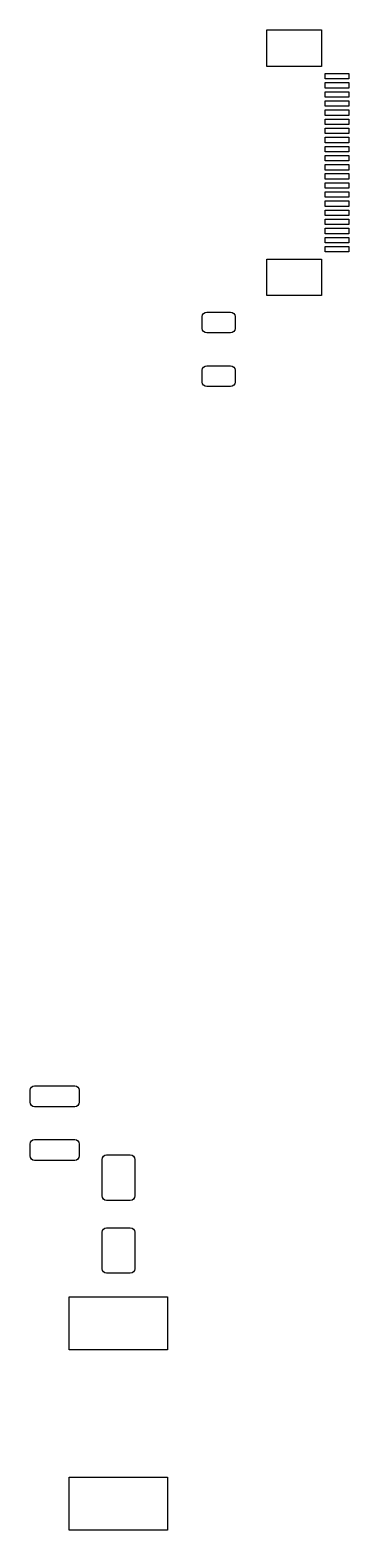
# Model space of a CAD drawing. Header units: millimetres. Extents: x 94.1 to 111.6, y -162.3 to -80.
import ezdxf

# ---------------------------------------------------------------- set-up
doc = ezdxf.new("R2010")
doc.units = ezdxf.units.MM
doc.layers.add('BLACK', color=250, linetype='CONTINUOUS')

msp = doc.modelspace()

# ---------------------------------------------------------------- linework, layer by layer
at = {"layer": 'BLACK', "linetype": 'CONTINUOUS'}
for p, q in [((107.15, -81.96), (107.15, -79.96)), ((107.15, -79.96), (110.15, -79.96)), ((110.15, -79.96), (110.15, -81.96)), ((110.15, -81.96), (107.15, -81.96)), ((110.35, -82.65), (110.35, -82.35)), ((110.35, -82.35), (111.65, -82.35)), ((111.65, -82.35), (111.65, -82.65)), ((111.65, -82.65), (110.35, -82.65)), ((110.35, -83.15), (110.35, -82.85)), ((110.35, -82.85), (111.65, -82.85)), ((111.65, -83.15), (110.35, -83.15)), ((111.65, -82.85), (111.65, -83.15)), ((110.35, -83.65), (110.35, -83.35)), ((110.35, -83.35), (111.65, -83.35)), ((111.65, -83.65), (110.35, -83.65)), ((110.35, -84.15), (110.35, -83.85)), ((110.35, -83.85), (111.65, -83.85)), ((111.65, -83.35), (111.65, -83.65)), ((111.65, -83.85), (111.65, -84.15)), ((111.65, -84.15), (110.35, -84.15)), ((110.35, -84.65), (110.35, -84.35)), ((110.35, -84.35), (111.65, -84.35)), ((111.65, -84.65), (110.35, -84.65)), ((110.35, -85.15), (110.35, -84.85)), ((110.35, -84.85), (111.65, -84.85)), ((111.65, -84.35), (111.65, -84.65)), ((111.65, -84.85), (111.65, -85.15)), ((111.65, -85.15), (110.35, -85.15)), ((110.35, -85.65), (110.35, -85.35)), ((110.35, -85.35), (111.65, -85.35)), ((111.65, -85.65), (110.35, -85.65)), ((111.65, -85.35), (111.65, -85.65)), ((110.35, -86.15), (110.35, -85.85)), ((110.35, -85.85), (111.65, -85.85)), ((111.65, -86.15), (110.35, -86.15)), ((110.35, -86.65), (110.35, -86.35)), ((110.35, -86.35), (111.65, -86.35)), ((111.65, -85.85), (111.65, -86.15)), ((111.65, -86.35), (111.65, -86.65)), ((111.65, -86.65), (110.35, -86.65)), ((110.35, -87.15), (110.35, -86.85)), ((110.35, -86.85), (111.65, -86.85)), ((111.65, -87.15), (110.35, -87.15)), ((111.65, -86.85), (111.65, -87.15)), ((110.35, -87.65), (110.35, -87.35)), ((110.35, -87.35), (111.65, -87.35)), ((111.65, -87.65), (110.35, -87.65)), ((110.35, -88.15), (110.35, -87.85)), ((110.35, -87.85), (111.65, -87.85)), ((111.65, -88.15), (110.35, -88.15)), ((111.65, -87.35), (111.65, -87.65)), ((111.65, -87.85), (111.65, -88.15)), ((110.35, -88.65), (110.35, -88.35)), ((110.35, -88.35), (111.65, -88.35)), ((111.65, -88.65), (110.35, -88.65)), ((110.35, -89.15), (110.35, -88.85)), ((110.35, -88.85), (111.65, -88.85)), ((111.65, -88.35), (111.65, -88.65)), ((111.65, -88.85), (111.65, -89.15)), ((111.65, -89.15), (110.35, -89.15)), ((110.35, -89.65), (110.35, -89.35)), ((110.35, -89.35), (111.65, -89.35)), ((111.65, -89.65), (110.35, -89.65)), ((111.65, -89.35), (111.65, -89.65)), ((110.35, -90.15), (110.35, -89.85)), ((110.35, -89.85), (111.65, -89.85)), ((111.65, -90.15), (110.35, -90.15)), ((110.35, -90.65), (110.35, -90.35)), ((110.35, -90.35), (111.65, -90.35)), ((111.65, -89.85), (111.65, -90.15)), ((111.65, -90.35), (111.65, -90.65)), ((111.65, -90.65), (110.35, -90.65)), ((110.35, -91.15), (110.35, -90.85)), ((110.35, -90.85), (111.65, -90.85)), ((111.65, -91.15), (110.35, -91.15)), ((110.35, -91.65), (110.35, -91.35)), ((110.35, -91.35), (111.65, -91.35)), ((111.65, -90.85), (111.65, -91.15)), ((111.65, -91.35), (111.65, -91.65)), ((111.65, -91.65), (110.35, -91.65)), ((110.35, -92.15), (110.35, -91.85)), ((110.35, -91.85), (111.65, -91.85)), ((111.65, -92.15), (110.35, -92.15)), ((111.65, -91.85), (111.65, -92.15)), ((107.15, -94.54), (107.15, -92.54)), ((107.15, -92.54), (110.15, -92.54)), ((110.15, -92.54), (110.15, -94.54)), ((110.15, -94.54), (107.15, -94.54)), ((103.61903, -95.604329), (103.673223, -95.523223)), ((103.673223, -95.523223), (103.754329, -95.46903)), ((103.754329, -95.46903), (103.85, -95.45)), ((103.85, -95.45), (105.15, -95.45)), ((105.15, -95.45), (105.245671, -95.46903)), ((105.245671, -95.46903), (105.326777, -95.523223)), ((105.326777, -95.523223), (105.38097, -95.604329)), ((103.6, -95.7), (103.61903, -95.604329)), ((103.6, -96.35), (103.6, -95.7)), ((103.61903, -96.445671), (103.6, -96.35)), ((105.38097, -95.604329), (105.4, -95.7)), ((105.4, -96.35), (105.38097, -96.445671)), ((105.4, -95.7), (105.4, -96.35)), ((103.673223, -96.526777), (103.61903, -96.445671)), ((103.754329, -96.58097), (103.673223, -96.526777)), ((103.85, -96.6), (103.754329, -96.58097)), ((105.15, -96.6), (103.85, -96.6)), ((105.245671, -96.58097), (105.15, -96.6)), ((105.326777, -96.526777), (105.245671, -96.58097)), ((105.38097, -96.445671), (105.326777, -96.526777)), ((103.6, -98.65), (103.61903, -98.554329)), ((103.6, -99.3), (103.6, -98.65)), ((103.61903, -98.554329), (103.673223, -98.473223)), ((103.673223, -98.473223), (103.754329, -98.41903)), ((103.754329, -98.41903), (103.85, -98.4)), ((103.85, -98.4), (105.15, -98.4)), ((105.15, -98.4), (105.245671, -98.41903)), ((105.245671, -98.41903), (105.326777, -98.473223)), ((105.326777, -98.473223), (105.38097, -98.554329)), ((105.38097, -98.554329), (105.4, -98.65)), ((105.4, -98.65), (105.4, -99.3)), ((103.61903, -99.395671), (103.6, -99.3)), ((103.673223, -99.476777), (103.61903, -99.395671)), ((103.754329, -99.53097), (103.673223, -99.476777)), ((103.85, -99.55), (103.754329, -99.53097)), ((105.15, -99.55), (103.85, -99.55)), ((105.245671, -99.53097), (105.15, -99.55)), ((105.326777, -99.476777), (105.245671, -99.53097)), ((105.38097, -99.395671), (105.326777, -99.476777)), ((105.4, -99.3), (105.38097, -99.395671)), ((94.15, -138.2), (94.16903, -138.104329)), ((94.15, -138.85), (94.15, -138.2)), ((94.16903, -138.104329), (94.223223, -138.023223)), ((94.223223, -138.023223), (94.304329, -137.96903)), ((94.304329, -137.96903), (94.4, -137.95)), ((94.4, -137.95), (96.6, -137.95)), ((96.6, -137.95), (96.695671, -137.96903)), ((96.695671, -137.96903), (96.776777, -138.023223)), ((96.776777, -138.023223), (96.83097, -138.104329)), ((96.83097, -138.104329), (96.85, -138.2)), ((96.85, -138.2), (96.85, -138.85)), ((94.16903, -138.945671), (94.15, -138.85)), ((94.223223, -139.026777), (94.16903, -138.945671)), ((94.304329, -139.08097), (94.223223, -139.026777)), ((94.4, -139.1), (94.304329, -139.08097)), ((96.6, -139.1), (94.4, -139.1)), ((96.695671, -139.08097), (96.6, -139.1)), ((96.776777, -139.026777), (96.695671, -139.08097)), ((96.83097, -138.945671), (96.776777, -139.026777)), ((96.85, -138.85), (96.83097, -138.945671)), ((94.15, -141.15), (94.16903, -141.054329)), ((94.15, -141.8), (94.15, -141.15)), ((94.16903, -141.054329), (94.223223, -140.973223)), ((94.223223, -140.973223), (94.304329, -140.91903)), ((94.304329, -140.91903), (94.4, -140.9)), ((94.4, -140.9), (96.6, -140.9)), ((96.6, -140.9), (96.695671, -140.91903)), ((96.695671, -140.91903), (96.776777, -140.973223)), ((96.776777, -140.973223), (96.83097, -141.054329)), ((96.83097, -141.054329), (96.85, -141.15)), ((96.85, -141.15), (96.85, -141.8)), ((94.16903, -141.895671), (94.15, -141.8)), ((94.223223, -141.976777), (94.16903, -141.895671)), ((94.304329, -142.03097), (94.223223, -141.976777)), ((94.4, -142.05), (94.304329, -142.03097)), ((96.6, -142.05), (94.4, -142.05)), ((96.695671, -142.03097), (96.6, -142.05)), ((96.776777, -141.976777), (96.695671, -142.03097)), ((96.83097, -141.895671), (96.776777, -141.976777)), ((96.85, -141.8), (96.83097, -141.895671)), ((98.1, -142), (98.11903, -141.904329)), ((98.1, -144), (98.1, -142)), ((98.11903, -141.904329), (98.173223, -141.823223)), ((98.173223, -141.823223), (98.254329, -141.76903)), ((98.254329, -141.76903), (98.35, -141.75)), ((98.35, -141.75), (99.65, -141.75)), ((99.65, -141.75), (99.745671, -141.76903)), ((99.745671, -141.76903), (99.826777, -141.823223)), ((99.826777, -141.823223), (99.88097, -141.904329)), ((99.88097, -141.904329), (99.9, -142)), ((99.9, -142), (99.9, -144)), ((98.11903, -144.095671), (98.1, -144)), ((98.173223, -144.176777), (98.11903, -144.095671)), ((98.254329, -144.23097), (98.173223, -144.176777)), ((99.826777, -144.176777), (99.745671, -144.23097)), ((99.88097, -144.095671), (99.826777, -144.176777)), ((99.9, -144), (99.88097, -144.095671)), ((98.35, -144.25), (98.254329, -144.23097)), ((99.65, -144.25), (98.35, -144.25)), ((99.745671, -144.23097), (99.65, -144.25)), ((98.11903, -145.904329), (98.173223, -145.823223)), ((98.173223, -145.823223), (98.254329, -145.76903)), ((98.254329, -145.76903), (98.35, -145.75)), ((98.35, -145.75), (99.65, -145.75)), ((99.65, -145.75), (99.745671, -145.76903)), ((99.745671, -145.76903), (99.826777, -145.823223)), ((99.826777, -145.823223), (99.88097, -145.904329)), ((98.1, -146), (98.11903, -145.904329)), ((98.1, -148), (98.1, -146)), ((99.88097, -145.904329), (99.9, -146)), ((99.9, -146), (99.9, -148)), ((98.11903, -148.095671), (98.1, -148)), ((98.173223, -148.176777), (98.11903, -148.095671)), ((98.254329, -148.23097), (98.173223, -148.176777)), ((98.35, -148.25), (98.254329, -148.23097)), ((99.65, -148.25), (98.35, -148.25)), ((99.745671, -148.23097), (99.65, -148.25)), ((99.826777, -148.176777), (99.745671, -148.23097)), ((99.88097, -148.095671), (99.826777, -148.176777)), ((99.9, -148), (99.88097, -148.095671)), ((96.3, -152.45), (96.3, -149.55)), ((96.3, -149.55), (101.7, -149.55)), ((101.7, -149.55), (101.7, -152.45)), ((101.7, -152.45), (96.3, -152.45)), ((96.3, -162.35), (96.3, -159.45)), ((96.3, -159.45), (101.7, -159.45)), ((101.7, -159.45), (101.7, -162.35)), ((101.7, -162.35), (96.3, -162.35))]:
    msp.add_line(p, q, dxfattribs=at)

doc.saveas('drawing.dxf')
